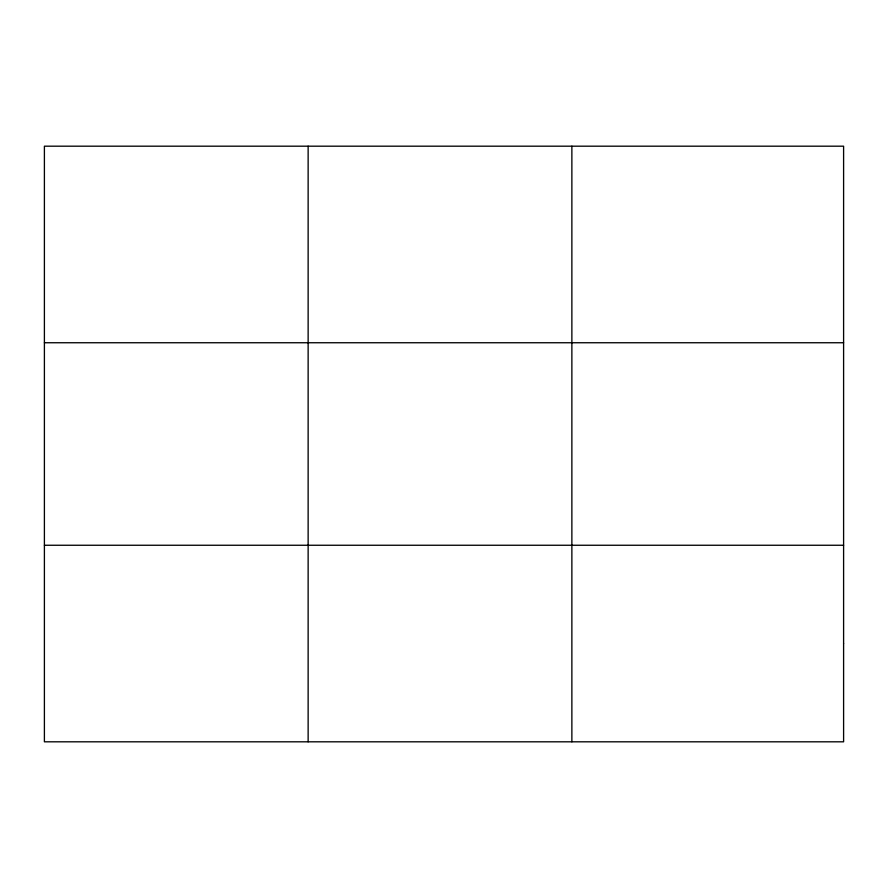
<?xml version="1.0" encoding="UTF-8"?>
<svg xmlns="http://www.w3.org/2000/svg" width="888" height="888" viewBox="0 0 888 888"><rect width="100%" height="100%" fill="white"/><g stroke="black" fill="none" stroke-linecap="round" stroke-linejoin="round"><path stroke-width="1.33" d="M308.136 146.187L308.136 741.813M571.872 146.187L571.872 741.813M44.4 342.746L843.6 342.746M44.4 545.254L843.6 545.254M843.6 643.534L843.6 741.813L44.4 741.813L44.4 146.187L843.6 146.187L843.6 643.534"/></g></svg>
